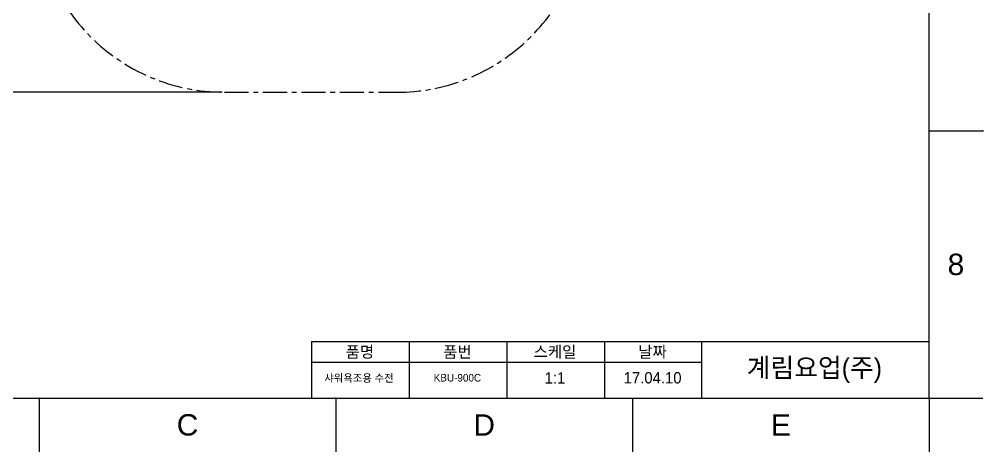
# Model space of a CAD drawing. Header units: millimetres. Extents: x 789 to 1209, y 393 to 987.
# Drawn here: x 954.7 to 1209.1, y 392.6 to 506.9 of the extents above; entities that cross this region are included whole.
import ezdxf

# ---------------------------------------------------------------- set-up
doc = ezdxf.new("R2010")
doc.units = ezdxf.units.MM
doc.header["$LTSCALE"] = 0.1
doc.linetypes.add('CENTERX2', pattern=[101.6, 63.5, -12.7, 12.7, -12.7])
for name, color, linetype in [('CENTER', 1, 'CENTERX2'), ('DIM', 3, 'Continuous'), ('FORM', 7, 'Continuous'), ('TEXT', 2, 'Continuous')]:
    doc.layers.add(name, color=color, linetype=linetype)
doc.styles.get("Standard").update_dxf_attribs({"font": 'arial.ttf'})
doc.dimstyles.new('ISO-25', dxfattribs={"dimtxt": 2.5, "dimasz": 2.5, "dimexe": 1.25, "dimexo": 0.625, "dimtad": 1, "dimlfac": 1.333333, "dimtxsty": 'Standard', "dimcen": 2.5, "dimadec": 0, "dimazin": 0, "dimtfac": 1, "dimtmove": 0, "dimatfit": 3, "dimfxl": 0, "dimarcsym": 0})

# ---------------------------------------------------------------- blocks, each defined once
blk = doc.blocks.new('*D12')
at = {"layer": 'Defpoints', "color": 0}
for p in [(940.97, 754.88), (923.11, 487.63), (1008.92, 487.63)]:
    blk.add_point(p, dxfattribs=at)
at = {"layer": 'DIM', "color": 0, "lineweight": -2}
for p, q in [((940.34, 754.88), (921.86, 754.88)), ((923.11, 752.38), (923.11, 490.13)), ((1008.29, 487.63), (921.86, 487.63))]:
    blk.add_line(p, q, dxfattribs=at)
at = {"layer": 'DIM', "color": 0}
for points in [[(922.69, 752.38), (923.53, 752.38), (923.11, 754.88)], [(922.69, 490.13), (923.53, 490.13), (923.11, 487.63)]]:
    blk.add_solid(points, dxfattribs=at)
at = {"layer": 'DIM', "color": 0, "insert": (921.21, 621.26), "char_height": 2.5, "attachment_point": 5, "rotation": 90}
blk.add_mtext('1200', dxfattribs=at)

msp = doc.modelspace()

# ---------------------------------------------------------------- linework, layer by layer
for p, q in [((1195.0082, 406.7277), (1195.0082, 972.3843)), ((1195.0082, 477.4348), (1209.1496, 477.4348)), ((803.291, 406.7277), (1195.0082, 406.7277)), ((959.9779, 406.7277), (959.9779, 392.5863)), ((1038.3213, 406.7277), (1038.3213, 392.5863)), ((1116.6648, 406.7277), (1116.6648, 392.5863)), ((1195.0082, 406.7277), (1195.0082, 392.5863)), ((1195.0082, 406.7277), (1209.1496, 406.7277))]:
    msp.add_line(p, q)
for p in [(1209.1496, 477.4348), (959.9779, 406.7277), (1038.3213, 406.7277)]:
    msp.add_point(p)
at = {"layer": 'CENTER'}
msp.add_line((1008.9173, 487.6324), (1054.4465, 487.6324), dxfattribs=at)
for centre, start, end in [((1008.9173, 537.6324), 180, 270), ((1054.4465, 537.6324), 270, 353.000525)]:
    msp.add_arc(centre, 50, start, end, dxfattribs=at)
at = {"layer": 'FORM'}
for p, q in [((1031.9292, 421.7277), (1195.0082, 421.7277)), ((1031.9292, 421.7277), (1031.9292, 406.7277)), ((1057.699, 421.7277), (1057.699, 406.7277)), ((1083.4687, 421.7277), (1083.4687, 406.7277)), ((1109.2385, 421.7277), (1109.2385, 406.7277)), ((1135.0082, 406.7277), (1135.0082, 421.7277)), ((1135.0082, 406.7277), (1135.0082, 421.7277)), ((1031.9292, 416.2277), (1135.0082, 416.2277))]:
    msp.add_line(p, q, dxfattribs=at)

# ---------------------------------------------------------------- texts
at = {"char_height": 5.6566, "attachment_point": 5}
for s, width, insert in [('8', 50, (1202.0789, 442.0812)), ('C', 10, (999.1496, 399.657)), ('D', 10, (1077.493, 399.657)), ('E', 10, (1155.8365, 399.657))]:
    msp.add_mtext_dynamic_manual_height_columns(s, width=width, gutter_width=12.5, heights=[0], dxfattribs=dict(at, insert=insert))
at = {"layer": 'TEXT', "linetype": 'CENTERX2', "attachment_point": 5}
for s, insert, char_height in [('{\\fHYGothic-Medium|b0|i0|c129|p18;품명}', (1044.6604, 418.8324), 3), ('{\\fHYGothic-Medium|b0|i0|c129|p18;품번}', (1070.4302, 418.8324), 3), ('{\\fHYGothic-Medium|b0|i0|c129|p18;스케일}', (1096.1999, 418.8324), 3), ('{\\fHYGothic-Medium|b0|i0|c129|p18;날짜}', (1121.9696, 418.8324), 3), ('{\\fHYGothic-Medium|b0|i0|c129|p18;계림요업(주)}', (1164.6826, 414.0573), 5), ('{\\fHYGothic-Medium|b0|i0|c129|p18;샤워욕조용 수전}', (1044.4268, 411.9461), 2), ('{\\fHYGothic-Medium|b0|i0|c129|p18;KBU-900C}', (1070.4302, 412.1299), 2), ('{\\fHYGothic-Medium|b0|i0|c129|p18;1:1}', (1096.1999, 412.1214), 3), ('{\\fHYGothic-Medium|b0|i0|c129|p18;17.04.10}', (1121.9696, 412.1214), 3)]:
    msp.add_mtext_dynamic_manual_height_columns(s, width=60, gutter_width=12.5, heights=[0], dxfattribs=dict(at, insert=insert, char_height=char_height))

# ---------------------------------------------------------------- dimensions: what is measured, and where the dimension line sits
at = {"layer": 'DIM'}
dim = msp.add_linear_dim(base=(923.1091, 487.6324), p1=(940.9688, 754.8835), p2=(1008.9173, 487.6324), angle=90, text='1200', dimstyle='ISO-25', dxfattribs=at)
dim.commit()
dim.dimension.update_dxf_attribs({"geometry": '*D12', "text_midpoint": (923.1091, 621.258), "dimtype": 160})

doc.saveas('drawing.dxf')
